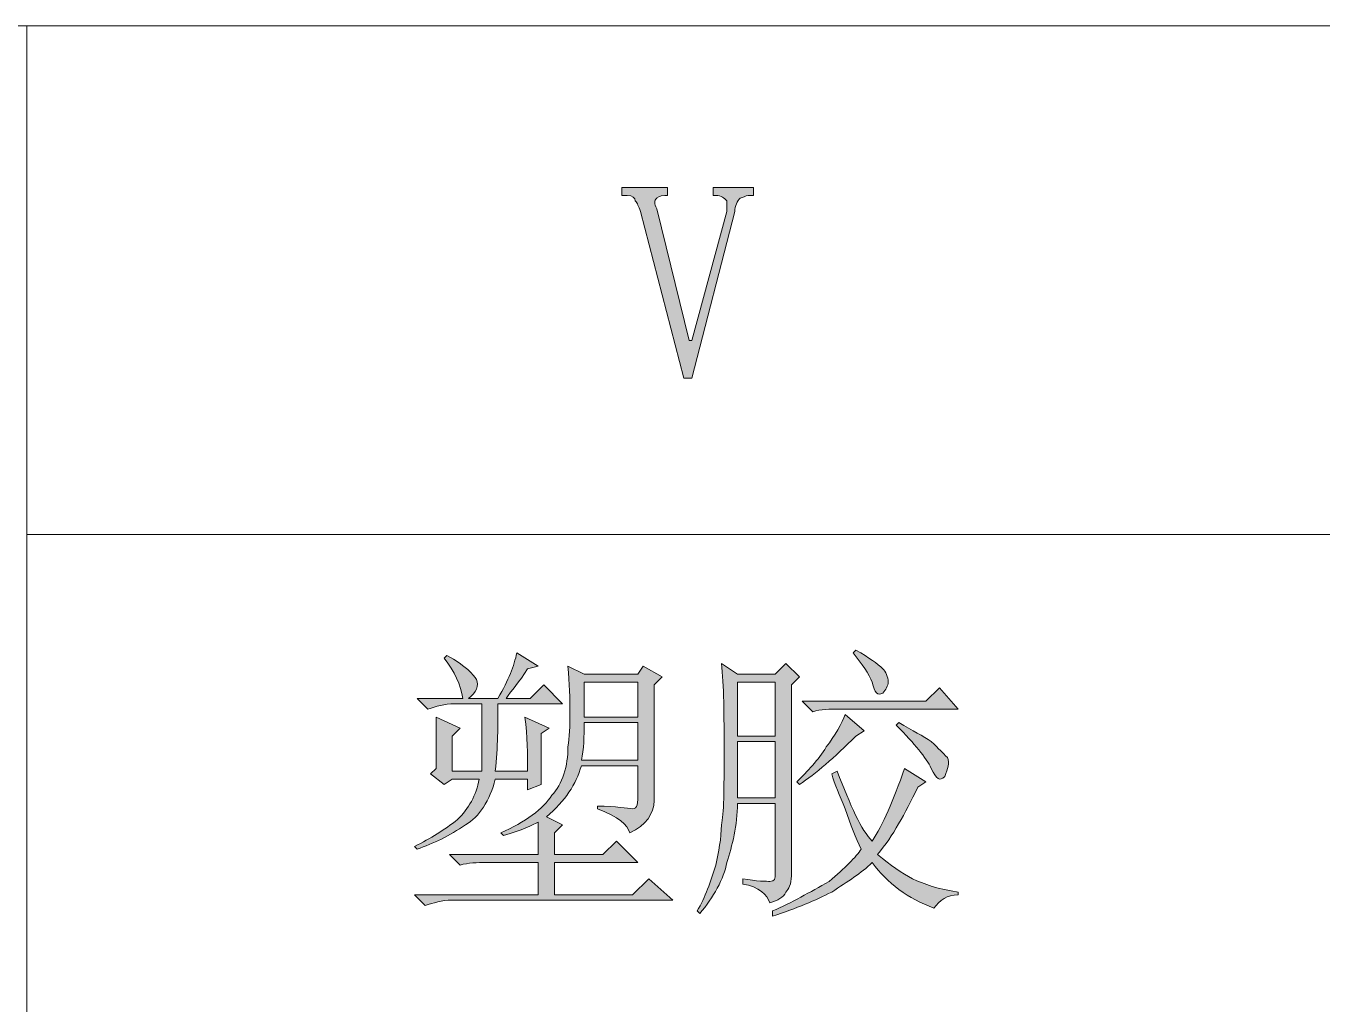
# Model space of a CAD drawing. Header units: millimetres. Extents: x 0 to 297, y 0 to 208.
# Drawn here: x 142.69 to 151.92, y 19.9 to 26.87 of the extents above; entities that cross this region are included whole.
import ezdxf

# ---------------------------------------------------------------- set-up
doc = ezdxf.new("R2010")
doc.units = ezdxf.units.MM

msp = doc.modelspace()

# ---------------------------------------------------------------- hatches: boundary and pattern name
h = msp.add_hatch(color=7)
edge = h.paths.add_edge_path(flags=0)
edge.add_spline(control_points=[(147.583172, 25.662765), (147.583172, 25.662765), (147.583172, 25.720268), (147.583172, 25.720268), (147.583172, 25.720268), (147.870686, 25.720268), (147.870686, 25.720268), (147.870686, 25.720268), (147.870686, 25.662765), (147.870686, 25.662765), (147.870686, 25.662765), (147.832586, 25.662765), (147.832586, 25.662765), (147.813183, 25.662765), (147.794133, 25.643715), (147.775083, 25.643715), (147.755681, 25.624665), (147.736631, 25.586213), (147.736631, 25.54776), (147.736631, 25.54776), (147.430067, 24.359604), (147.430067, 24.359604), (147.430067, 24.359604), (147.372564, 24.359604), (147.372564, 24.359604), (147.372564, 24.359604), (147.066, 25.54776), (147.066, 25.54776), (147.046597, 25.586213), (147.046597, 25.605263), (147.027547, 25.624665), (147.027547, 25.643715), (147.008497, 25.662765), (146.970044, 25.662765), (146.970044, 25.662765), (146.931592, 25.662765), (146.931592, 25.662765), (146.931592, 25.662765), (146.931592, 25.720268), (146.931592, 25.720268), (146.931592, 25.720268), (147.257558, 25.720268), (147.257558, 25.720268), (147.257558, 25.720268), (147.257558, 25.662765), (147.257558, 25.662765), (147.257558, 25.662765), (147.238508, 25.662765), (147.238508, 25.662765), (147.200056, 25.662765), (147.181006, 25.643715), (147.181006, 25.643715), (147.161603, 25.624665), (147.161603, 25.605263), (147.181006, 25.567163), (147.181006, 25.567163), (147.411017, 24.628068), (147.411017, 24.628068), (147.411017, 24.628068), (147.430067, 24.628068), (147.430067, 24.628068), (147.430067, 24.628068), (147.679128, 25.54776), (147.679128, 25.54776), (147.679128, 25.586213), (147.679128, 25.605263), (147.679128, 25.624665), (147.660078, 25.643715), (147.640675, 25.662765), (147.602575, 25.662765), (147.602575, 25.662765), (147.583172, 25.662765), (147.583172, 25.662765), (147.583172, 25.662765), (147.583172, 25.662765), (147.583172, 25.662765)], knot_values=[0, 0, 0, 0, 1, 1, 1, 2, 2, 2, 3, 3, 3, 4, 4, 4, 5, 5, 5, 6, 6, 6, 7, 7, 7, 8, 8, 8, 9, 9, 9, 10, 10, 10, 11, 11, 11, 12, 12, 12, 13, 13, 13, 14, 14, 14, 15, 15, 15, 16, 16, 16, 17, 17, 17, 18, 18, 18, 19, 19, 19, 20, 20, 20, 21, 21, 21, 22, 22, 22, 23, 23, 23, 24, 24, 24, 25, 25, 25, 25], degree=3, periodic=1)
h = msp.add_hatch(color=7)
edge = h.paths.add_edge_path(flags=0)
edge.add_spline(control_points=[(145.609381, 21.580774), (145.609381, 21.695779), (145.609381, 21.810785), (145.609381, 21.94484), (145.609381, 21.94484), (145.781889, 21.868288), (145.781889, 21.868288), (145.781889, 21.868288), (145.724386, 21.810785), (145.724386, 21.810785), (145.724386, 21.810785), (145.724386, 21.561371), (145.724386, 21.561371), (145.724386, 21.561371), (145.934994, 21.561371), (145.934994, 21.561371), (145.934994, 21.753282), (145.934994, 21.906388), (145.934994, 22.040796), (145.934994, 22.040796), (145.743436, 22.040796), (145.743436, 22.040796), (145.666883, 22.040796), (145.609381, 22.021393), (145.551878, 22.002343), (145.551878, 22.002343), (145.474972, 22.078896), (145.474972, 22.078896), (145.474972, 22.078896), (145.800939, 22.078896), (145.800939, 22.078896), (145.781889, 22.174851), (145.743436, 22.270454), (145.666883, 22.36641), (145.666883, 22.36641), (145.685933, 22.38546), (145.685933, 22.38546), (145.819989, 22.308907), (145.877492, 22.251404), (145.896894, 22.212951), (145.915944, 22.174851), (145.896894, 22.117349), (145.839392, 22.078896), (145.839392, 22.078896), (146.05, 22.078896), (146.05, 22.078896), (146.126906, 22.212951), (146.165006, 22.308907), (146.184408, 22.404863), (146.184408, 22.404863), (146.337514, 22.308907), (146.337514, 22.308907), (146.337514, 22.308907), (146.260961, 22.289857), (146.260961, 22.289857), (146.203458, 22.193901), (146.145956, 22.136399), (146.107503, 22.078896), (146.107503, 22.078896), (146.280011, 22.078896), (146.280011, 22.078896), (146.280011, 22.078896), (146.375967, 22.174851), (146.375967, 22.174851), (146.375967, 22.174851), (146.510022, 22.040796), (146.510022, 22.040796), (146.510022, 22.040796), (146.05, 22.040796), (146.05, 22.040796), (146.05, 21.887338), (146.05, 21.733879), (146.03095, 21.561371), (146.03095, 21.561371), (146.260961, 21.561371), (146.260961, 21.561371), (146.260961, 21.676376), (146.260961, 21.810785), (146.241911, 21.94484), (146.241911, 21.94484), (146.414419, 21.868288), (146.414419, 21.868288), (146.414419, 21.868288), (146.356917, 21.829835), (146.356917, 21.829835), (146.356917, 21.657326), (146.356917, 21.542321), (146.356917, 21.465768), (146.356917, 21.465768), (146.260961, 21.427315), (146.260961, 21.427315), (146.260961, 21.427315), (146.260961, 21.503868), (146.260961, 21.503868), (146.260961, 21.503868), (146.03095, 21.503868), (146.03095, 21.503868), (145.992497, 21.350763), (145.915944, 21.235757), (145.819989, 21.178254), (145.704983, 21.101349), (145.589978, 21.043846), (145.474972, 21.005746), (145.474972, 21.005746), (145.455922, 21.024796), (145.455922, 21.024796), (145.570928, 21.082299), (145.666883, 21.139801), (145.762486, 21.216354), (145.839392, 21.29326), (145.896894, 21.388863), (145.915944, 21.503868), (145.915944, 21.503868), (145.724386, 21.503868), (145.724386, 21.503868), (145.724386, 21.503868), (145.666883, 21.465768), (145.666883, 21.465768), (145.666883, 21.465768), (145.570928, 21.542321), (145.570928, 21.542321), (145.570928, 21.542321), (145.609381, 21.580774), (145.609381, 21.580774), (145.609381, 21.580774), (145.609381, 21.580774), (145.609381, 21.580774)], knot_values=[0, 0, 0, 0, 1, 1, 1, 2, 2, 2, 3, 3, 3, 4, 4, 4, 5, 5, 5, 6, 6, 6, 7, 7, 7, 8, 8, 8, 9, 9, 9, 10, 10, 10, 11, 11, 11, 12, 12, 12, 13, 13, 13, 14, 14, 14, 15, 15, 15, 16, 16, 16, 17, 17, 17, 18, 18, 18, 19, 19, 19, 20, 20, 20, 21, 21, 21, 22, 22, 22, 23, 23, 23, 24, 24, 24, 25, 25, 25, 26, 26, 26, 27, 27, 27, 28, 28, 28, 29, 29, 29, 30, 30, 30, 31, 31, 31, 32, 32, 32, 33, 33, 33, 34, 34, 34, 35, 35, 35, 36, 36, 36, 37, 37, 37, 38, 38, 38, 39, 39, 39, 40, 40, 40, 41, 41, 41, 42, 42, 42, 42], degree=3, periodic=1)
edge = h.paths.add_edge_path(flags=0)
edge.add_spline(control_points=[(146.548475, 22.308907), (146.548475, 22.308907), (146.663481, 22.251404), (146.663481, 22.251404), (146.663481, 22.251404), (147.046597, 22.251404), (147.046597, 22.251404), (147.046597, 22.251404), (147.08505, 22.308907), (147.08505, 22.308907), (147.08505, 22.308907), (147.219106, 22.232354), (147.219106, 22.232354), (147.219106, 22.232354), (147.161603, 22.174851), (147.161603, 22.174851), (147.161603, 22.174851), (147.161603, 21.350763), (147.161603, 21.350763), (147.161603, 21.254807), (147.1041, 21.178254), (146.989094, 21.120751), (146.970044, 21.178254), (146.912542, 21.235757), (146.759083, 21.29326), (146.759083, 21.29326), (146.759083, 21.31231), (146.759083, 21.31231), (146.893492, 21.31231), (146.970044, 21.29326), (147.008497, 21.29326), (147.046597, 21.29326), (147.046597, 21.33136), (147.046597, 21.408265), (147.046597, 21.408265), (147.046597, 21.599824), (147.046597, 21.599824), (147.046597, 21.599824), (146.644078, 21.599824), (146.644078, 21.599824), (146.605978, 21.465768), (146.529425, 21.350763), (146.395017, 21.235757), (146.395017, 21.235757), (146.510022, 21.178254), (146.510022, 21.178254), (146.510022, 21.178254), (146.452519, 21.120751), (146.452519, 21.120751), (146.452519, 21.120751), (146.452519, 20.967293), (146.452519, 20.967293), (146.452519, 20.967293), (146.797536, 20.967293), (146.797536, 20.967293), (146.797536, 20.967293), (146.893492, 21.063249), (146.893492, 21.063249), (146.893492, 21.063249), (147.046597, 20.90979), (147.046597, 20.90979), (147.046597, 20.90979), (146.452519, 20.90979), (146.452519, 20.90979), (146.452519, 20.90979), (146.452519, 20.679779), (146.452519, 20.679779), (146.452519, 20.679779), (147.008497, 20.679779), (147.008497, 20.679779), (147.008497, 20.679779), (147.123503, 20.794785), (147.123503, 20.794785), (147.123503, 20.794785), (147.296011, 20.641679), (147.296011, 20.641679), (147.296011, 20.641679), (145.724386, 20.641679), (145.724386, 20.641679), (145.647481, 20.641679), (145.589978, 20.622276), (145.532828, 20.603226), (145.532828, 20.603226), (145.455922, 20.679779), (145.455922, 20.679779), (145.455922, 20.679779), (146.337514, 20.679779), (146.337514, 20.679779), (146.337514, 20.679779), (146.337514, 20.90979), (146.337514, 20.90979), (146.337514, 20.90979), (145.973447, 20.90979), (145.973447, 20.90979), (145.896894, 20.90979), (145.839392, 20.90979), (145.781889, 20.89074), (145.781889, 20.89074), (145.704983, 20.967293), (145.704983, 20.967293), (145.704983, 20.967293), (146.337514, 20.967293), (146.337514, 20.967293), (146.337514, 20.967293), (146.337514, 21.197304), (146.337514, 21.197304), (146.299414, 21.178254), (146.222508, 21.139801), (146.088453, 21.101349), (146.088453, 21.101349), (146.069403, 21.120751), (146.069403, 21.120751), (146.241911, 21.197304), (146.375967, 21.29326), (146.433469, 21.388863), (146.510022, 21.465768), (146.548475, 21.599824), (146.548475, 21.733879), (146.567525, 21.868288), (146.567525, 22.059846), (146.548475, 22.308907), (146.548475, 22.308907), (146.548475, 22.308907), (146.548475, 22.308907), (146.548475, 22.308907), (146.548475, 22.308907), (146.548475, 22.308907)], knot_values=[0, 0, 0, 0, 1, 1, 1, 2, 2, 2, 3, 3, 3, 4, 4, 4, 5, 5, 5, 6, 6, 6, 7, 7, 7, 8, 8, 8, 9, 9, 9, 10, 10, 10, 11, 11, 11, 12, 12, 12, 13, 13, 13, 14, 14, 14, 15, 15, 15, 16, 16, 16, 17, 17, 17, 18, 18, 18, 19, 19, 19, 20, 20, 20, 21, 21, 21, 22, 22, 22, 23, 23, 23, 24, 24, 24, 25, 25, 25, 26, 26, 26, 27, 27, 27, 28, 28, 28, 29, 29, 29, 30, 30, 30, 31, 31, 31, 32, 32, 32, 33, 33, 33, 34, 34, 34, 35, 35, 35, 36, 36, 36, 37, 37, 37, 38, 38, 38, 39, 39, 39, 40, 40, 40, 41, 41, 41, 42, 42, 42, 42], degree=3, periodic=1)
edge = h.paths.add_edge_path(flags=0)
edge.add_spline(control_points=[(146.663481, 22.193901), (146.663481, 22.193901), (146.663481, 21.94484), (146.663481, 21.94484), (146.663481, 21.94484), (147.046597, 21.94484), (147.046597, 21.94484), (147.046597, 21.94484), (147.046597, 22.193901), (147.046597, 22.193901), (147.046597, 22.193901), (146.663481, 22.193901), (146.663481, 22.193901), (146.663481, 22.193901), (146.663481, 22.193901), (146.663481, 22.193901)], knot_values=[0, 0, 0, 0, 1, 1, 1, 2, 2, 2, 3, 3, 3, 4, 4, 4, 5, 5, 5, 5], degree=3, periodic=1)
edge = h.paths.add_edge_path(flags=0)
edge.add_spline(control_points=[(146.663481, 21.906388), (146.663481, 21.810785), (146.663481, 21.714829), (146.644078, 21.638276), (146.644078, 21.638276), (147.046597, 21.638276), (147.046597, 21.638276), (147.046597, 21.638276), (147.046597, 21.906388), (147.046597, 21.906388), (147.046597, 21.906388), (146.663481, 21.906388), (146.663481, 21.906388), (146.663481, 21.906388), (146.663481, 21.906388), (146.663481, 21.906388)], knot_values=[0, 0, 0, 0, 1, 1, 1, 2, 2, 2, 3, 3, 3, 4, 4, 4, 5, 5, 5, 5], degree=3, periodic=1)
edge = h.paths.add_edge_path(flags=0)
edge.add_spline(control_points=[(148.599172, 22.423913), (148.694775, 22.36641), (148.752278, 22.327957), (148.790731, 22.289857), (148.809781, 22.270454), (148.829183, 22.232354), (148.829183, 22.193901), (148.829183, 22.174851), (148.809781, 22.136399), (148.790731, 22.117349), (148.752278, 22.097946), (148.733228, 22.117349), (148.714178, 22.193901), (148.694775, 22.251404), (148.637272, 22.327957), (148.580122, 22.404863), (148.580122, 22.404863), (148.599172, 22.423913), (148.599172, 22.423913), (148.599172, 22.423913), (148.599172, 22.423913), (148.599172, 22.423913)], knot_values=[0, 0, 0, 0, 1, 1, 1, 2, 2, 2, 3, 3, 3, 4, 4, 4, 5, 5, 5, 6, 6, 6, 7, 7, 7, 7], degree=3, periodic=1)
edge = h.paths.add_edge_path(flags=0)
edge.add_spline(control_points=[(148.215703, 22.059846), (148.215703, 22.059846), (149.097294, 22.059846), (149.097294, 22.059846), (149.097294, 22.059846), (149.19325, 22.155449), (149.19325, 22.155449), (149.19325, 22.155449), (149.327306, 22.002343), (149.327306, 22.002343), (149.327306, 22.002343), (148.484167, 22.002343), (148.484167, 22.002343), (148.407614, 22.002343), (148.350111, 22.002343), (148.292608, 21.983293), (148.292608, 21.983293), (148.215703, 22.059846), (148.215703, 22.059846), (148.215703, 22.059846), (148.215703, 22.059846), (148.215703, 22.059846)], knot_values=[0, 0, 0, 0, 1, 1, 1, 2, 2, 2, 3, 3, 3, 4, 4, 4, 5, 5, 5, 6, 6, 6, 7, 7, 7, 7], degree=3, periodic=1)
edge = h.paths.add_edge_path(flags=0)
edge.add_spline(control_points=[(148.522619, 21.96389), (148.522619, 21.96389), (148.656675, 21.848885), (148.656675, 21.848885), (148.656675, 21.848885), (148.599172, 21.810785), (148.599172, 21.810785), (148.445714, 21.657326), (148.311658, 21.542321), (148.196653, 21.465768), (148.196653, 21.465768), (148.177603, 21.484818), (148.177603, 21.484818), (148.254156, 21.561371), (148.330708, 21.638276), (148.388211, 21.733879), (148.445714, 21.810785), (148.503217, 21.906388), (148.522619, 21.96389), (148.522619, 21.96389), (148.522619, 21.96389), (148.522619, 21.96389), (148.522619, 21.96389), (148.522619, 21.96389), (148.522619, 21.96389)], knot_values=[0, 0, 0, 0, 1, 1, 1, 2, 2, 2, 3, 3, 3, 4, 4, 4, 5, 5, 5, 6, 6, 6, 7, 7, 7, 8, 8, 8, 8], degree=3, periodic=1)
edge = h.paths.add_edge_path(flags=0)
edge.add_spline(control_points=[(148.905736, 21.906388), (149.001692, 21.848885), (149.078244, 21.810785), (149.135747, 21.772332), (149.19325, 21.714829), (149.2123, 21.695779), (149.250753, 21.657326), (149.269803, 21.618874), (149.250753, 21.580774), (149.231703, 21.523271), (149.19325, 21.484818), (149.1742, 21.503868), (149.135747, 21.580774), (149.097294, 21.657326), (149.020742, 21.753282), (148.886686, 21.887338), (148.886686, 21.887338), (148.905736, 21.906388), (148.905736, 21.906388), (148.905736, 21.906388), (148.905736, 21.906388), (148.905736, 21.906388)], knot_values=[0, 0, 0, 0, 1, 1, 1, 2, 2, 2, 3, 3, 3, 4, 4, 4, 5, 5, 5, 6, 6, 6, 7, 7, 7, 7], degree=3, periodic=1)
edge = h.paths.add_edge_path(flags=0)
edge.add_spline(control_points=[(149.039792, 21.446365), (148.944189, 21.254807), (148.867283, 21.101349), (148.752278, 20.967293), (148.848233, 20.89074), (148.924786, 20.833238), (149.001692, 20.794785), (149.078244, 20.756685), (149.19325, 20.718232), (149.327306, 20.699182), (149.327306, 20.699182), (149.327306, 20.679779), (149.327306, 20.679779), (149.250753, 20.679779), (149.19325, 20.641679), (149.154797, 20.584176), (149.059194, 20.622276), (148.982289, 20.660729), (148.905736, 20.718232), (148.829183, 20.775735), (148.771681, 20.833238), (148.714178, 20.90979), (148.637272, 20.833238), (148.541669, 20.775735), (148.426664, 20.699182), (148.311658, 20.641679), (148.177603, 20.584176), (148.005094, 20.526674), (148.005094, 20.526674), (148.005094, 20.564774), (148.005094, 20.564774), (148.13915, 20.622276), (148.273206, 20.699182), (148.407614, 20.775735), (148.522619, 20.87169), (148.599172, 20.948243), (148.637272, 21.005746), (148.599172, 21.082299), (148.560719, 21.178254), (148.522619, 21.29326), (148.484167, 21.388863), (148.445714, 21.465768), (148.426664, 21.542321), (148.426664, 21.542321), (148.465117, 21.561371), (148.465117, 21.561371), (148.560719, 21.31231), (148.637272, 21.139801), (148.714178, 21.063249), (148.790731, 21.178254), (148.867283, 21.350763), (148.944189, 21.580774), (148.944189, 21.580774), (149.097294, 21.484818), (149.097294, 21.484818), (149.097294, 21.484818), (149.039792, 21.446365), (149.039792, 21.446365), (149.039792, 21.446365), (149.039792, 21.446365), (149.039792, 21.446365)], knot_values=[0, 0, 0, 0, 1, 1, 1, 2, 2, 2, 3, 3, 3, 4, 4, 4, 5, 5, 5, 6, 6, 6, 7, 7, 7, 8, 8, 8, 9, 9, 9, 10, 10, 10, 11, 11, 11, 12, 12, 12, 13, 13, 13, 14, 14, 14, 15, 15, 15, 16, 16, 16, 17, 17, 17, 18, 18, 18, 19, 19, 19, 20, 20, 20, 20], degree=3, periodic=1)
edge = h.paths.add_edge_path(flags=0)
edge.add_spline(control_points=[(147.755681, 22.193901), (147.755681, 22.193901), (147.755681, 21.810785), (147.755681, 21.810785), (147.755681, 21.810785), (148.024144, 21.810785), (148.024144, 21.810785), (148.024144, 21.810785), (148.024144, 22.193901), (148.024144, 22.193901), (148.024144, 22.193901), (147.755681, 22.193901), (147.755681, 22.193901), (147.755681, 22.193901), (147.755681, 22.193901), (147.755681, 22.193901)], knot_values=[0, 0, 0, 0, 1, 1, 1, 2, 2, 2, 3, 3, 3, 4, 4, 4, 5, 5, 5, 5], degree=3, periodic=1)
edge = h.paths.add_edge_path(flags=0)
edge.add_spline(control_points=[(147.755681, 21.772332), (147.755681, 21.772332), (147.755681, 21.369813), (147.755681, 21.369813), (147.755681, 21.369813), (148.024144, 21.369813), (148.024144, 21.369813), (148.024144, 21.369813), (148.024144, 21.772332), (148.024144, 21.772332), (148.024144, 21.772332), (147.755681, 21.772332), (147.755681, 21.772332), (147.755681, 21.772332), (147.755681, 21.772332), (147.755681, 21.772332)], knot_values=[0, 0, 0, 0, 1, 1, 1, 2, 2, 2, 3, 3, 3, 4, 4, 4, 5, 5, 5, 5], degree=3, periodic=1)
edge = h.paths.add_edge_path(flags=0)
edge.add_spline(control_points=[(147.468519, 20.564774), (147.526022, 20.660729), (147.564122, 20.775735), (147.602575, 20.89074), (147.621625, 20.986343), (147.640675, 21.082299), (147.640675, 21.178254), (147.660078, 21.254807), (147.660078, 21.427315), (147.660078, 21.695779), (147.660078, 21.96389), (147.660078, 22.174851), (147.640675, 22.327957), (147.640675, 22.327957), (147.755681, 22.251404), (147.755681, 22.251404), (147.755681, 22.251404), (148.024144, 22.251404), (148.024144, 22.251404), (148.024144, 22.251404), (148.100697, 22.327957), (148.100697, 22.327957), (148.100697, 22.327957), (148.196653, 22.232354), (148.196653, 22.232354), (148.196653, 22.232354), (148.13915, 22.174851), (148.13915, 22.174851), (148.13915, 22.174851), (148.13915, 20.814188), (148.13915, 20.814188), (148.13915, 20.756685), (148.1201, 20.718232), (148.100697, 20.699182), (148.081647, 20.660729), (148.043194, 20.641679), (147.985692, 20.622276), (147.966642, 20.679779), (147.909139, 20.737282), (147.794133, 20.756685), (147.794133, 20.756685), (147.794133, 20.794785), (147.794133, 20.794785), (147.890089, 20.775735), (147.966642, 20.775735), (147.985692, 20.775735), (148.024144, 20.775735), (148.024144, 20.794785), (148.024144, 20.833238), (148.024144, 20.833238), (148.024144, 21.33136), (148.024144, 21.33136), (148.024144, 21.33136), (147.755681, 21.33136), (147.755681, 21.33136), (147.755681, 21.178254), (147.717581, 21.024796), (147.679128, 20.90979), (147.660078, 20.794785), (147.583172, 20.660729), (147.487569, 20.545724), (147.487569, 20.545724), (147.468519, 20.564774), (147.468519, 20.564774), (147.468519, 20.564774), (147.468519, 20.564774), (147.468519, 20.564774)], knot_values=[0, 0, 0, 0, 1, 1, 1, 2, 2, 2, 3, 3, 3, 4, 4, 4, 5, 5, 5, 6, 6, 6, 7, 7, 7, 8, 8, 8, 9, 9, 9, 10, 10, 10, 11, 11, 11, 12, 12, 12, 13, 13, 13, 14, 14, 14, 15, 15, 15, 16, 16, 16, 17, 17, 17, 18, 18, 18, 19, 19, 19, 20, 20, 20, 21, 21, 21, 22, 22, 22, 22], degree=3, periodic=1)

# ---------------------------------------------------------------- linework, layer by layer
at = {"color": 7, "lineweight": 15}
for points in [[(132.557661, 26.870324), (161.497433, 26.870324)], [(132.557661, 26.870324), (293.163978, 26.870324)], [(142.696142, 26.870324), (142.696142, 3.737626)], [(142.696142, 23.248001), (161.497433, 23.248001)]]:
    msp.add_lwpolyline(points, dxfattribs=at)
at = {"color": 7, "lineweight": 0}
for points, knots in [([(147.583172, 25.662765), (147.583172, 25.662765), (147.583172, 25.720268), (147.583172, 25.720268), (147.583172, 25.720268), (147.870686, 25.720268), (147.870686, 25.720268), (147.870686, 25.720268), (147.870686, 25.662765), (147.870686, 25.662765), (147.870686, 25.662765), (147.832586, 25.662765), (147.832586, 25.662765), (147.813183, 25.662765), (147.794133, 25.643715), (147.775083, 25.643715), (147.755681, 25.624665), (147.736631, 25.586213), (147.736631, 25.54776), (147.736631, 25.54776), (147.430067, 24.359604), (147.430067, 24.359604), (147.430067, 24.359604), (147.372564, 24.359604), (147.372564, 24.359604), (147.372564, 24.359604), (147.066, 25.54776), (147.066, 25.54776), (147.046597, 25.586213), (147.046597, 25.605263), (147.027547, 25.624665), (147.027547, 25.643715), (147.008497, 25.662765), (146.970044, 25.662765), (146.970044, 25.662765), (146.931592, 25.662765), (146.931592, 25.662765), (146.931592, 25.662765), (146.931592, 25.720268), (146.931592, 25.720268), (146.931592, 25.720268), (147.257558, 25.720268), (147.257558, 25.720268), (147.257558, 25.720268), (147.257558, 25.662765), (147.257558, 25.662765), (147.257558, 25.662765), (147.238508, 25.662765), (147.238508, 25.662765), (147.200056, 25.662765), (147.181006, 25.643715), (147.181006, 25.643715), (147.161603, 25.624665), (147.161603, 25.605263), (147.181006, 25.567163), (147.181006, 25.567163), (147.411017, 24.628068), (147.411017, 24.628068), (147.411017, 24.628068), (147.430067, 24.628068), (147.430067, 24.628068), (147.430067, 24.628068), (147.679128, 25.54776), (147.679128, 25.54776), (147.679128, 25.586213), (147.679128, 25.605263), (147.679128, 25.624665), (147.660078, 25.643715), (147.640675, 25.662765), (147.602575, 25.662765), (147.602575, 25.662765), (147.583172, 25.662765), (147.583172, 25.662765), (147.583172, 25.662765), (147.583172, 25.662765), (147.583172, 25.662765)], [0, 0, 0, 0, 1, 1, 1, 2, 2, 2, 3, 3, 3, 4, 4, 4, 5, 5, 5, 6, 6, 6, 7, 7, 7, 8, 8, 8, 9, 9, 9, 10, 10, 10, 11, 11, 11, 12, 12, 12, 13, 13, 13, 14, 14, 14, 15, 15, 15, 16, 16, 16, 17, 17, 17, 18, 18, 18, 19, 19, 19, 20, 20, 20, 21, 21, 21, 22, 22, 22, 23, 23, 23, 24, 24, 24, 25, 25, 25, 25]), ([(145.609381, 21.580774), (145.609381, 21.695779), (145.609381, 21.810785), (145.609381, 21.94484), (145.609381, 21.94484), (145.781889, 21.868288), (145.781889, 21.868288), (145.781889, 21.868288), (145.724386, 21.810785), (145.724386, 21.810785), (145.724386, 21.810785), (145.724386, 21.561371), (145.724386, 21.561371), (145.724386, 21.561371), (145.934994, 21.561371), (145.934994, 21.561371), (145.934994, 21.753282), (145.934994, 21.906388), (145.934994, 22.040796), (145.934994, 22.040796), (145.743436, 22.040796), (145.743436, 22.040796), (145.666883, 22.040796), (145.609381, 22.021393), (145.551878, 22.002343), (145.551878, 22.002343), (145.474972, 22.078896), (145.474972, 22.078896), (145.474972, 22.078896), (145.800939, 22.078896), (145.800939, 22.078896), (145.781889, 22.174851), (145.743436, 22.270454), (145.666883, 22.36641), (145.666883, 22.36641), (145.685933, 22.38546), (145.685933, 22.38546), (145.819989, 22.308907), (145.877492, 22.251404), (145.896894, 22.212951), (145.915944, 22.174851), (145.896894, 22.117349), (145.839392, 22.078896), (145.839392, 22.078896), (146.05, 22.078896), (146.05, 22.078896), (146.126906, 22.212951), (146.165006, 22.308907), (146.184408, 22.404863), (146.184408, 22.404863), (146.337514, 22.308907), (146.337514, 22.308907), (146.337514, 22.308907), (146.260961, 22.289857), (146.260961, 22.289857), (146.203458, 22.193901), (146.145956, 22.136399), (146.107503, 22.078896), (146.107503, 22.078896), (146.280011, 22.078896), (146.280011, 22.078896), (146.280011, 22.078896), (146.375967, 22.174851), (146.375967, 22.174851), (146.375967, 22.174851), (146.510022, 22.040796), (146.510022, 22.040796), (146.510022, 22.040796), (146.05, 22.040796), (146.05, 22.040796), (146.05, 21.887338), (146.05, 21.733879), (146.03095, 21.561371), (146.03095, 21.561371), (146.260961, 21.561371), (146.260961, 21.561371), (146.260961, 21.676376), (146.260961, 21.810785), (146.241911, 21.94484), (146.241911, 21.94484), (146.414419, 21.868288), (146.414419, 21.868288), (146.414419, 21.868288), (146.356917, 21.829835), (146.356917, 21.829835), (146.356917, 21.657326), (146.356917, 21.542321), (146.356917, 21.465768), (146.356917, 21.465768), (146.260961, 21.427315), (146.260961, 21.427315), (146.260961, 21.427315), (146.260961, 21.503868), (146.260961, 21.503868), (146.260961, 21.503868), (146.03095, 21.503868), (146.03095, 21.503868), (145.992497, 21.350763), (145.915944, 21.235757), (145.819989, 21.178254), (145.704983, 21.101349), (145.589978, 21.043846), (145.474972, 21.005746), (145.474972, 21.005746), (145.455922, 21.024796), (145.455922, 21.024796), (145.570928, 21.082299), (145.666883, 21.139801), (145.762486, 21.216354), (145.839392, 21.29326), (145.896894, 21.388863), (145.915944, 21.503868), (145.915944, 21.503868), (145.724386, 21.503868), (145.724386, 21.503868), (145.724386, 21.503868), (145.666883, 21.465768), (145.666883, 21.465768), (145.666883, 21.465768), (145.570928, 21.542321), (145.570928, 21.542321), (145.570928, 21.542321), (145.609381, 21.580774), (145.609381, 21.580774), (145.609381, 21.580774), (145.609381, 21.580774), (145.609381, 21.580774)], [0, 0, 0, 0, 1, 1, 1, 2, 2, 2, 3, 3, 3, 4, 4, 4, 5, 5, 5, 6, 6, 6, 7, 7, 7, 8, 8, 8, 9, 9, 9, 10, 10, 10, 11, 11, 11, 12, 12, 12, 13, 13, 13, 14, 14, 14, 15, 15, 15, 16, 16, 16, 17, 17, 17, 18, 18, 18, 19, 19, 19, 20, 20, 20, 21, 21, 21, 22, 22, 22, 23, 23, 23, 24, 24, 24, 25, 25, 25, 26, 26, 26, 27, 27, 27, 28, 28, 28, 29, 29, 29, 30, 30, 30, 31, 31, 31, 32, 32, 32, 33, 33, 33, 34, 34, 34, 35, 35, 35, 36, 36, 36, 37, 37, 37, 38, 38, 38, 39, 39, 39, 40, 40, 40, 41, 41, 41, 42, 42, 42, 42]), ([(148.599172, 22.423913), (148.694775, 22.36641), (148.752278, 22.327957), (148.790731, 22.289857), (148.809781, 22.270454), (148.829183, 22.232354), (148.829183, 22.193901), (148.829183, 22.174851), (148.809781, 22.136399), (148.790731, 22.117349), (148.752278, 22.097946), (148.733228, 22.117349), (148.714178, 22.193901), (148.694775, 22.251404), (148.637272, 22.327957), (148.580122, 22.404863), (148.580122, 22.404863), (148.599172, 22.423913), (148.599172, 22.423913), (148.599172, 22.423913), (148.599172, 22.423913), (148.599172, 22.423913)], [0, 0, 0, 0, 1, 1, 1, 2, 2, 2, 3, 3, 3, 4, 4, 4, 5, 5, 5, 6, 6, 6, 7, 7, 7, 7]), ([(146.548475, 22.308907), (146.548475, 22.308907), (146.663481, 22.251404), (146.663481, 22.251404), (146.663481, 22.251404), (147.046597, 22.251404), (147.046597, 22.251404), (147.046597, 22.251404), (147.08505, 22.308907), (147.08505, 22.308907), (147.08505, 22.308907), (147.219106, 22.232354), (147.219106, 22.232354), (147.219106, 22.232354), (147.161603, 22.174851), (147.161603, 22.174851), (147.161603, 22.174851), (147.161603, 21.350763), (147.161603, 21.350763), (147.161603, 21.254807), (147.1041, 21.178254), (146.989094, 21.120751), (146.970044, 21.178254), (146.912542, 21.235757), (146.759083, 21.29326), (146.759083, 21.29326), (146.759083, 21.31231), (146.759083, 21.31231), (146.893492, 21.31231), (146.970044, 21.29326), (147.008497, 21.29326), (147.046597, 21.29326), (147.046597, 21.33136), (147.046597, 21.408265), (147.046597, 21.408265), (147.046597, 21.599824), (147.046597, 21.599824), (147.046597, 21.599824), (146.644078, 21.599824), (146.644078, 21.599824), (146.605978, 21.465768), (146.529425, 21.350763), (146.395017, 21.235757), (146.395017, 21.235757), (146.510022, 21.178254), (146.510022, 21.178254), (146.510022, 21.178254), (146.452519, 21.120751), (146.452519, 21.120751), (146.452519, 21.120751), (146.452519, 20.967293), (146.452519, 20.967293), (146.452519, 20.967293), (146.797536, 20.967293), (146.797536, 20.967293), (146.797536, 20.967293), (146.893492, 21.063249), (146.893492, 21.063249), (146.893492, 21.063249), (147.046597, 20.90979), (147.046597, 20.90979), (147.046597, 20.90979), (146.452519, 20.90979), (146.452519, 20.90979), (146.452519, 20.90979), (146.452519, 20.679779), (146.452519, 20.679779), (146.452519, 20.679779), (147.008497, 20.679779), (147.008497, 20.679779), (147.008497, 20.679779), (147.123503, 20.794785), (147.123503, 20.794785), (147.123503, 20.794785), (147.296011, 20.641679), (147.296011, 20.641679), (147.296011, 20.641679), (145.724386, 20.641679), (145.724386, 20.641679), (145.647481, 20.641679), (145.589978, 20.622276), (145.532828, 20.603226), (145.532828, 20.603226), (145.455922, 20.679779), (145.455922, 20.679779), (145.455922, 20.679779), (146.337514, 20.679779), (146.337514, 20.679779), (146.337514, 20.679779), (146.337514, 20.90979), (146.337514, 20.90979), (146.337514, 20.90979), (145.973447, 20.90979), (145.973447, 20.90979), (145.896894, 20.90979), (145.839392, 20.90979), (145.781889, 20.89074), (145.781889, 20.89074), (145.704983, 20.967293), (145.704983, 20.967293), (145.704983, 20.967293), (146.337514, 20.967293), (146.337514, 20.967293), (146.337514, 20.967293), (146.337514, 21.197304), (146.337514, 21.197304), (146.299414, 21.178254), (146.222508, 21.139801), (146.088453, 21.101349), (146.088453, 21.101349), (146.069403, 21.120751), (146.069403, 21.120751), (146.241911, 21.197304), (146.375967, 21.29326), (146.433469, 21.388863), (146.510022, 21.465768), (146.548475, 21.599824), (146.548475, 21.733879), (146.567525, 21.868288), (146.567525, 22.059846), (146.548475, 22.308907), (146.548475, 22.308907), (146.548475, 22.308907), (146.548475, 22.308907), (146.548475, 22.308907), (146.548475, 22.308907), (146.548475, 22.308907)], [0, 0, 0, 0, 1, 1, 1, 2, 2, 2, 3, 3, 3, 4, 4, 4, 5, 5, 5, 6, 6, 6, 7, 7, 7, 8, 8, 8, 9, 9, 9, 10, 10, 10, 11, 11, 11, 12, 12, 12, 13, 13, 13, 14, 14, 14, 15, 15, 15, 16, 16, 16, 17, 17, 17, 18, 18, 18, 19, 19, 19, 20, 20, 20, 21, 21, 21, 22, 22, 22, 23, 23, 23, 24, 24, 24, 25, 25, 25, 26, 26, 26, 27, 27, 27, 28, 28, 28, 29, 29, 29, 30, 30, 30, 31, 31, 31, 32, 32, 32, 33, 33, 33, 34, 34, 34, 35, 35, 35, 36, 36, 36, 37, 37, 37, 38, 38, 38, 39, 39, 39, 40, 40, 40, 41, 41, 41, 42, 42, 42, 42]), ([(147.468519, 20.564774), (147.526022, 20.660729), (147.564122, 20.775735), (147.602575, 20.89074), (147.621625, 20.986343), (147.640675, 21.082299), (147.640675, 21.178254), (147.660078, 21.254807), (147.660078, 21.427315), (147.660078, 21.695779), (147.660078, 21.96389), (147.660078, 22.174851), (147.640675, 22.327957), (147.640675, 22.327957), (147.755681, 22.251404), (147.755681, 22.251404), (147.755681, 22.251404), (148.024144, 22.251404), (148.024144, 22.251404), (148.024144, 22.251404), (148.100697, 22.327957), (148.100697, 22.327957), (148.100697, 22.327957), (148.196653, 22.232354), (148.196653, 22.232354), (148.196653, 22.232354), (148.13915, 22.174851), (148.13915, 22.174851), (148.13915, 22.174851), (148.13915, 20.814188), (148.13915, 20.814188), (148.13915, 20.756685), (148.1201, 20.718232), (148.100697, 20.699182), (148.081647, 20.660729), (148.043194, 20.641679), (147.985692, 20.622276), (147.966642, 20.679779), (147.909139, 20.737282), (147.794133, 20.756685), (147.794133, 20.756685), (147.794133, 20.794785), (147.794133, 20.794785), (147.890089, 20.775735), (147.966642, 20.775735), (147.985692, 20.775735), (148.024144, 20.775735), (148.024144, 20.794785), (148.024144, 20.833238), (148.024144, 20.833238), (148.024144, 21.33136), (148.024144, 21.33136), (148.024144, 21.33136), (147.755681, 21.33136), (147.755681, 21.33136), (147.755681, 21.178254), (147.717581, 21.024796), (147.679128, 20.90979), (147.660078, 20.794785), (147.583172, 20.660729), (147.487569, 20.545724), (147.487569, 20.545724), (147.468519, 20.564774), (147.468519, 20.564774), (147.468519, 20.564774), (147.468519, 20.564774), (147.468519, 20.564774)], [0, 0, 0, 0, 1, 1, 1, 2, 2, 2, 3, 3, 3, 4, 4, 4, 5, 5, 5, 6, 6, 6, 7, 7, 7, 8, 8, 8, 9, 9, 9, 10, 10, 10, 11, 11, 11, 12, 12, 12, 13, 13, 13, 14, 14, 14, 15, 15, 15, 16, 16, 16, 17, 17, 17, 18, 18, 18, 19, 19, 19, 20, 20, 20, 21, 21, 21, 22, 22, 22, 22]), ([(146.663481, 22.193901), (146.663481, 22.193901), (146.663481, 21.94484), (146.663481, 21.94484), (146.663481, 21.94484), (147.046597, 21.94484), (147.046597, 21.94484), (147.046597, 21.94484), (147.046597, 22.193901), (147.046597, 22.193901), (147.046597, 22.193901), (146.663481, 22.193901), (146.663481, 22.193901), (146.663481, 22.193901), (146.663481, 22.193901), (146.663481, 22.193901)], [0, 0, 0, 0, 1, 1, 1, 2, 2, 2, 3, 3, 3, 4, 4, 4, 5, 5, 5, 5]), ([(147.755681, 22.193901), (147.755681, 22.193901), (147.755681, 21.810785), (147.755681, 21.810785), (147.755681, 21.810785), (148.024144, 21.810785), (148.024144, 21.810785), (148.024144, 21.810785), (148.024144, 22.193901), (148.024144, 22.193901), (148.024144, 22.193901), (147.755681, 22.193901), (147.755681, 22.193901), (147.755681, 22.193901), (147.755681, 22.193901), (147.755681, 22.193901)], [0, 0, 0, 0, 1, 1, 1, 2, 2, 2, 3, 3, 3, 4, 4, 4, 5, 5, 5, 5]), ([(148.215703, 22.059846), (148.215703, 22.059846), (149.097294, 22.059846), (149.097294, 22.059846), (149.097294, 22.059846), (149.19325, 22.155449), (149.19325, 22.155449), (149.19325, 22.155449), (149.327306, 22.002343), (149.327306, 22.002343), (149.327306, 22.002343), (148.484167, 22.002343), (148.484167, 22.002343), (148.407614, 22.002343), (148.350111, 22.002343), (148.292608, 21.983293), (148.292608, 21.983293), (148.215703, 22.059846), (148.215703, 22.059846), (148.215703, 22.059846), (148.215703, 22.059846), (148.215703, 22.059846)], [0, 0, 0, 0, 1, 1, 1, 2, 2, 2, 3, 3, 3, 4, 4, 4, 5, 5, 5, 6, 6, 6, 7, 7, 7, 7]), ([(146.663481, 21.906388), (146.663481, 21.810785), (146.663481, 21.714829), (146.644078, 21.638276), (146.644078, 21.638276), (147.046597, 21.638276), (147.046597, 21.638276), (147.046597, 21.638276), (147.046597, 21.906388), (147.046597, 21.906388), (147.046597, 21.906388), (146.663481, 21.906388), (146.663481, 21.906388), (146.663481, 21.906388), (146.663481, 21.906388), (146.663481, 21.906388)], [0, 0, 0, 0, 1, 1, 1, 2, 2, 2, 3, 3, 3, 4, 4, 4, 5, 5, 5, 5]), ([(148.522619, 21.96389), (148.522619, 21.96389), (148.656675, 21.848885), (148.656675, 21.848885), (148.656675, 21.848885), (148.599172, 21.810785), (148.599172, 21.810785), (148.445714, 21.657326), (148.311658, 21.542321), (148.196653, 21.465768), (148.196653, 21.465768), (148.177603, 21.484818), (148.177603, 21.484818), (148.254156, 21.561371), (148.330708, 21.638276), (148.388211, 21.733879), (148.445714, 21.810785), (148.503217, 21.906388), (148.522619, 21.96389), (148.522619, 21.96389), (148.522619, 21.96389), (148.522619, 21.96389), (148.522619, 21.96389), (148.522619, 21.96389), (148.522619, 21.96389)], [0, 0, 0, 0, 1, 1, 1, 2, 2, 2, 3, 3, 3, 4, 4, 4, 5, 5, 5, 6, 6, 6, 7, 7, 7, 8, 8, 8, 8]), ([(148.905736, 21.906388), (149.001692, 21.848885), (149.078244, 21.810785), (149.135747, 21.772332), (149.19325, 21.714829), (149.2123, 21.695779), (149.250753, 21.657326), (149.269803, 21.618874), (149.250753, 21.580774), (149.231703, 21.523271), (149.19325, 21.484818), (149.1742, 21.503868), (149.135747, 21.580774), (149.097294, 21.657326), (149.020742, 21.753282), (148.886686, 21.887338), (148.886686, 21.887338), (148.905736, 21.906388), (148.905736, 21.906388), (148.905736, 21.906388), (148.905736, 21.906388), (148.905736, 21.906388)], [0, 0, 0, 0, 1, 1, 1, 2, 2, 2, 3, 3, 3, 4, 4, 4, 5, 5, 5, 6, 6, 6, 7, 7, 7, 7]), ([(147.755681, 21.772332), (147.755681, 21.772332), (147.755681, 21.369813), (147.755681, 21.369813), (147.755681, 21.369813), (148.024144, 21.369813), (148.024144, 21.369813), (148.024144, 21.369813), (148.024144, 21.772332), (148.024144, 21.772332), (148.024144, 21.772332), (147.755681, 21.772332), (147.755681, 21.772332), (147.755681, 21.772332), (147.755681, 21.772332), (147.755681, 21.772332)], [0, 0, 0, 0, 1, 1, 1, 2, 2, 2, 3, 3, 3, 4, 4, 4, 5, 5, 5, 5]), ([(149.039792, 21.446365), (148.944189, 21.254807), (148.867283, 21.101349), (148.752278, 20.967293), (148.848233, 20.89074), (148.924786, 20.833238), (149.001692, 20.794785), (149.078244, 20.756685), (149.19325, 20.718232), (149.327306, 20.699182), (149.327306, 20.699182), (149.327306, 20.679779), (149.327306, 20.679779), (149.250753, 20.679779), (149.19325, 20.641679), (149.154797, 20.584176), (149.059194, 20.622276), (148.982289, 20.660729), (148.905736, 20.718232), (148.829183, 20.775735), (148.771681, 20.833238), (148.714178, 20.90979), (148.637272, 20.833238), (148.541669, 20.775735), (148.426664, 20.699182), (148.311658, 20.641679), (148.177603, 20.584176), (148.005094, 20.526674), (148.005094, 20.526674), (148.005094, 20.564774), (148.005094, 20.564774), (148.13915, 20.622276), (148.273206, 20.699182), (148.407614, 20.775735), (148.522619, 20.87169), (148.599172, 20.948243), (148.637272, 21.005746), (148.599172, 21.082299), (148.560719, 21.178254), (148.522619, 21.29326), (148.484167, 21.388863), (148.445714, 21.465768), (148.426664, 21.542321), (148.426664, 21.542321), (148.465117, 21.561371), (148.465117, 21.561371), (148.560719, 21.31231), (148.637272, 21.139801), (148.714178, 21.063249), (148.790731, 21.178254), (148.867283, 21.350763), (148.944189, 21.580774), (148.944189, 21.580774), (149.097294, 21.484818), (149.097294, 21.484818), (149.097294, 21.484818), (149.039792, 21.446365), (149.039792, 21.446365), (149.039792, 21.446365), (149.039792, 21.446365), (149.039792, 21.446365)], [0, 0, 0, 0, 1, 1, 1, 2, 2, 2, 3, 3, 3, 4, 4, 4, 5, 5, 5, 6, 6, 6, 7, 7, 7, 8, 8, 8, 9, 9, 9, 10, 10, 10, 11, 11, 11, 12, 12, 12, 13, 13, 13, 14, 14, 14, 15, 15, 15, 16, 16, 16, 17, 17, 17, 18, 18, 18, 19, 19, 19, 20, 20, 20, 20])]:
    msp.add_open_spline(points, degree=3, knots=knots, dxfattribs=at)

doc.saveas('drawing.dxf')
